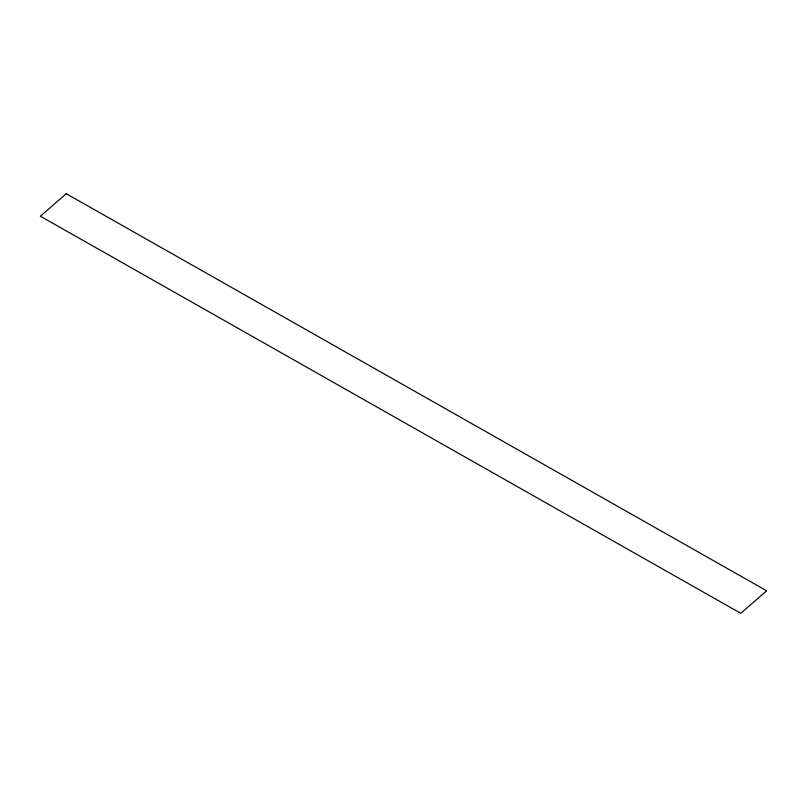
<?xml version="1.0" encoding="UTF-8"?>
<svg xmlns="http://www.w3.org/2000/svg" width="807" height="807" viewBox="0 0 807 807"><rect width="100%" height="100%" fill="white"/><g stroke="black" fill="none" stroke-linecap="round" stroke-linejoin="round"><path stroke-width="1.21" d="M66.265 193.71L40.35 216.205L740.735 613.29L766.65 590.795L66.265 193.71"/></g></svg>
